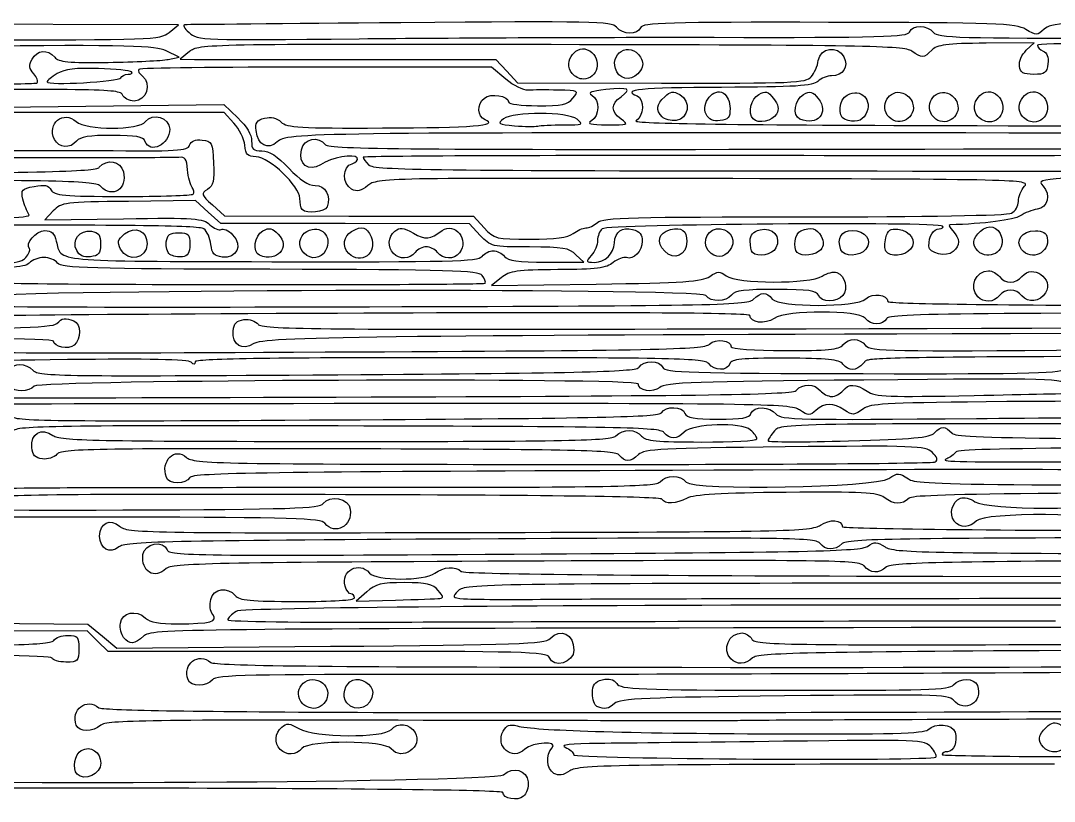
# Model space of a CAD drawing. Extents: x 25 to 242, y 39 to 365.
# Drawn here: x 73.5 to 131.8, y 74 to 118.1 of the extents above; entities that cross this region are included whole.
import ezdxf

# ---------------------------------------------------------------- set-up
doc = ezdxf.new("R2010")
doc.units = 0
doc.layers.add('Layer_1', color=7, linetype='CONTINUOUS')

msp = doc.modelspace()

# ---------------------------------------------------------------- linework, layer by layer
at = {"layer": 'Layer_1', "color": 7}
for points in [[(81.840763, 117.393583), (82.376413, 117.823383), (68.186063, 117.853483)], [(112.607119, 117.117463), (112.607119, 117.116973)], [(130.231019, 116.385523), (130.680149, 116.812313), (127.970279, 116.787313)], [(81.788283, 115.870613), (82.419113, 115.997473), (81.684703, 116.346873)], [(82.998453, 116.309933), (82.467173, 115.883643), (83.283513, 115.872443)], [(92.195243, 115.862343), (100.290639, 115.863343), (100.900869, 115.206783), (101.511099, 114.550203), (109.634699, 114.532903)], [(100.847329, 114.756983), (100.042499, 115.423573), (90.153993, 115.432573)], [(107.115439, 115.172333), (107.115079, 115.172323)], [(74.023863, 113.191583), (84.932513, 113.320513), (85.718223, 112.575943)], [(85.500923, 112.271983), (84.951213, 112.869063), (73.967783, 112.881863)], [(99.409279, 105.938293), (98.807309, 106.585943), (91.782133, 106.600743), (84.756943, 106.615543), (84.047123, 107.257853), (83.337303, 107.900203), (79.561483, 107.859903)], [(84.289003, 107.660793), (84.968423, 107.045983), (91.993603, 107.031183), (99.018789, 107.016383), (99.620749, 106.368713)], [(75.305553, 107.320553), (74.825433, 106.821473), (79.268843, 106.881173)], [(122.304249, 105.040963), (122.304569, 105.040963)], [(103.147389, 104.421603), (105.262689, 104.417603), (104.812919, 104.849483)], [(100.592849, 103.547963), (100.045669, 103.108913), (105.942839, 103.191013)], [(127.494459, 102.473913), (127.494459, 102.473763)], [(150.504409, 99.574773), (154.547579, 99.571773), (154.183269, 100.015103), (153.818959, 100.458443), (129.337209, 100.387843)], [(81.690413, 92.280743), (81.690413, 92.280123)], [(126.160489, 89.817173), (126.160489, 89.817463)], [(125.518159, 86.701793), (152.494309, 86.653793), (152.978959, 87.118213), (153.463599, 87.582613), (153.948499, 87.113083)], [(93.001439, 85.813613), (92.410191, 85.285293), (94.616889, 85.352993)], [(131.097199, 85.454103), (131.097199, 85.454323)], [(57.880803, 84.725893), (57.943403, 84.155633), (67.603593, 84.079033), (77.263793, 84.002433), (78.081843, 83.324913), (78.899903, 82.647373), (90.956983, 82.745373)], [(90.784213, 82.454293), (78.397693, 82.443993), (77.806843, 83.027453), (77.215993, 83.610893), (67.662773, 83.606893)], [(79.279583, 83.236493), (79.279553, 83.236253)], [(103.294649, 82.130853), (103.294659, 82.130503)], [(82.915653, 80.856543), (82.915653, 80.857673)]]:
    msp.add_lwpolyline(points, dxfattribs=at)
for points in [[(104.594619, 115.072723)], [(79.123303, 114.833363)], [(109.673089, 112.628523)], [(112.161359, 112.771953)], [(122.482659, 112.610583)], [(125.004349, 112.605583)], [(127.492549, 112.654583)], [(130.014239, 112.649583)], [(104.109209, 112.175313)], [(107.356749, 112.503833)], [(114.805169, 112.511983)], [(117.449429, 112.505983)], [(119.971119, 112.500983)], [(75.373083, 111.358793)], [(89.362043, 107.394553)], [(76.628493, 105.082093)], [(79.107573, 105.158893)], [(109.818099, 105.045083)], [(119.766149, 105.129213)], [(127.502519, 105.060763)], [(129.967819, 105.138263)], [(81.893243, 104.867353)], [(86.954873, 104.814553)], [(89.466413, 104.925073)], [(91.988103, 104.920073)], [(94.509779, 104.915093)], [(112.435349, 104.914623)], [(114.781649, 104.972523)], [(117.303329, 104.967523)], [(97.118919, 85.446293)], [(113.561359, 82.033203)], [(89.387143, 79.502503)], [(91.875333, 79.551503)], [(105.998379, 79.351383)], [(76.603373, 78.288743)], [(131.197719, 77.043113)], [(88.118203, 76.917923)], [(125.117259, 76.495163)], [(76.654183, 75.533723)], [(103.569969, 75.572093)]]:
    msp.add_lwpolyline(points, close=True, dxfattribs=at)
for points in [[(94.932609, 117.938993), (88.400093, 117.881193), (82.926623, 117.831623), (82.769333, 117.828873)], [(107.093269, 117.692093), (106.835089, 118.012843), (105.754349, 118.034773), (94.932609, 117.938993)], [(119.071419, 117.961633), (109.934969, 117.981033), (108.559019, 117.942033), (108.452859, 117.660993)], [(130.198209, 117.566473), (129.624659, 117.905823), (128.624409, 117.941343), (119.071419, 117.961633)], [(138.819569, 118.056983), (132.350929, 117.965583), (131.614319, 117.918683), (131.241439, 117.574473)], [(70.397723, 116.986963), (80.986913, 116.964463), (81.320743, 116.976263), (81.840763, 117.393583)], [(82.769333, 117.828873), (82.593643, 117.825873), (82.674133, 117.652913), (82.978083, 117.380543)], [(82.978083, 117.380543), (83.465253, 116.943943), (83.611693, 116.938723), (92.582761, 117.036963)], [(108.452859, 117.660993), (108.290639, 117.231483), (107.448519, 117.250743), (107.093269, 117.692093)], [(112.607119, 117.116973), (122.051929, 117.100373), (123.537729, 117.140673), (123.641969, 117.416703)], [(123.641969, 117.416703), (123.800829, 117.837343), (124.644479, 117.823353), (124.989779, 117.394503)], [(124.989779, 117.394503), (125.232449, 117.093023), (126.458149, 117.057803), (135.994449, 117.078223)], [(131.241439, 117.574473), (130.849259, 117.212443), (130.796579, 117.212013), (130.198209, 117.566473)], [(103.418019, 116.705223), (83.911053, 116.735723), (83.519543, 116.728123), (82.998453, 116.309933)], [(92.582761, 117.036963), (97.593239, 117.091863), (106.604199, 117.128063), (112.607119, 117.117463)], [(123.766089, 116.342313), (123.360219, 116.635323), (120.974989, 116.677863), (103.418019, 116.705223)], [(104.594619, 115.072723), (104.038539, 115.763563), (104.861749, 116.821233), (105.588399, 116.349553)], [(107.115079, 115.172323), (106.594299, 116.177173), (107.868039, 116.955463), (108.454199, 115.990553)], [(127.970279, 116.787313), (125.695909, 116.766313), (125.201129, 116.701813), (124.891509, 116.386013)], [(143.021959, 116.832293), (136.025199, 116.847193), (130.859279, 116.776393), (130.858939, 116.665713)], [(81.684703, 116.346873), (81.029533, 116.658583), (79.793913, 116.687363), (70.232793, 116.613623)], [(74.108783, 115.883733), (74.386473, 116.412003), (75.008473, 116.467503), (75.386573, 115.997733)], [(105.588399, 116.349553), (106.314509, 115.878203), (106.051799, 114.756773), (105.215689, 114.758553)], [(118.491259, 115.806873), (118.591159, 116.539853), (119.584079, 116.685853), (119.929989, 116.018423)], [(124.891509, 116.386013), (124.440819, 115.926313), (124.347349, 115.922673), (123.766089, 116.342313)], [(129.845039, 115.493693), (129.809039, 115.758553), (129.975199, 116.142423), (130.231019, 116.385523)], [(130.858939, 116.665713), (130.858669, 116.559883), (131.006339, 116.414693), (131.187219, 116.343053)], [(131.187219, 116.343053), (131.401689, 116.258053), (131.492279, 116.006293), (131.447639, 115.619183)], [(74.204383, 115.058063), (73.943723, 115.354983), (73.923353, 115.530913), (74.108783, 115.883733)], [(75.386573, 115.997733), (75.606543, 115.724463), (76.145793, 115.672083), (78.405913, 115.704413)], [(78.405913, 115.704413), (79.919263, 115.726013), (81.441323, 115.800813), (81.788283, 115.870613)], [(83.283513, 115.872443), (83.732493, 115.866443), (87.742773, 115.860843), (92.195243, 115.862343)], [(108.454199, 115.990553), (108.620619, 115.716603), (108.619969, 115.509673), (108.452199, 115.236433)], [(118.088089, 114.892003), (118.269479, 115.099003), (118.450909, 115.510703), (118.491259, 115.806873)], [(119.929989, 116.018423), (120.220409, 115.458053), (119.886389, 114.942053), (119.234039, 114.943443)], [(131.447639, 115.619183), (131.387439, 115.097383), (131.290199, 115.025753), (130.643689, 115.027133)], [(74.399513, 114.541913), (74.474413, 114.618313), (74.386513, 114.850523), (74.204383, 115.058063)], [(75.534123, 115.070543), (75.215693, 114.883183), (74.954983, 114.671033), (74.954753, 114.599093)], [(77.855293, 115.354493), (76.572143, 115.396193), (75.960513, 115.321393), (75.534123, 115.070543)], [(79.728453, 115.162863), (79.656453, 115.237063), (78.813503, 115.323323), (77.855293, 115.354493)], [(79.123303, 114.833363), (79.162203, 114.941123), (79.343683, 115.028973), (79.526683, 115.028583)], [(79.526683, 115.028583), (79.709683, 115.028323), (79.800483, 115.088583), (79.728453, 115.162863)], [(80.135983, 115.309773), (80.064783, 115.237073), (80.160483, 115.061653), (80.348613, 114.919843)], [(90.153993, 115.432573), (84.715313, 115.437573), (80.207213, 115.382373), (80.135983, 115.309773)], [(105.215689, 114.758553), (105.012839, 114.759083), (104.733359, 114.900353), (104.594619, 115.072723)], [(108.452199, 115.236433), (108.110069, 114.680393), (107.388329, 114.645773), (107.115439, 115.172333)], [(119.234039, 114.943443), (118.997249, 114.943973), (118.649279, 114.801983), (118.460779, 114.627983)], [(130.643689, 115.027133), (130.050349, 115.028133), (129.895989, 115.118533), (129.845039, 115.493693)], [(59.962893, 114.426443), (67.828183, 114.413643), (74.324673, 114.465543), (74.399513, 114.541913)], [(74.954753, 114.599093), (74.954223, 114.388083), (79.045643, 114.617993), (79.123303, 114.833363)], [(80.348613, 114.919843), (80.887963, 114.513363), (80.554243, 113.517913), (79.879113, 113.519353)], [(102.119599, 114.127943), (101.862509, 114.107343), (101.289979, 114.390353), (100.847329, 114.756983)], [(109.634699, 114.532903), (117.106169, 114.517003), (117.784769, 114.545903), (118.088089, 114.892003)], [(118.460779, 114.627983), (118.181039, 114.369733), (117.183479, 114.307883), (113.032029, 114.291303)], [(127.492549, 112.654583), (126.936469, 113.345423), (127.759679, 114.403103), (128.486329, 113.931413)], [(130.014239, 112.649583), (129.458159, 113.340433), (130.281369, 114.398103), (131.008009, 113.926413)], [(79.218873, 113.877193), (79.096723, 114.206603), (77.807243, 114.225693), (62.381633, 114.126513)], [(79.879113, 113.519353), (79.581793, 113.519883), (79.293373, 113.676313), (79.218873, 113.877193)], [(99.640839, 113.690763), (99.983889, 113.981193), (101.009889, 113.816073), (101.008809, 113.470603)], [(103.793219, 114.139043), (103.129819, 114.153643), (102.376689, 114.148043), (102.119599, 114.127943)], [(104.638189, 113.682473), (104.993129, 114.105173), (104.978479, 114.113083), (103.793219, 114.139043)], [(106.500579, 114.163523), (105.673019, 114.081723), (105.461749, 113.999053), (105.711579, 113.854893)], [(105.711579, 113.854893), (106.163989, 113.593863), (106.144799, 112.680113), (105.681079, 112.404703)], [(107.353839, 113.767243), (107.984549, 114.217843), (107.820489, 114.294053), (106.500579, 114.163523)], [(113.032029, 114.291303), (108.402829, 114.272803), (107.359849, 114.167953), (108.259779, 113.811513)], [(108.259779, 113.811513), (108.692739, 113.640033), (108.653529, 112.666453), (108.202879, 112.397663)], [(109.818229, 113.763223), (110.145279, 114.065123), (110.307789, 114.088893), (110.671779, 113.888033)], [(110.671779, 113.888033), (111.327389, 113.526283), (111.180439, 112.506883), (110.460479, 112.422163)], [(112.161359, 112.771953), (111.838759, 113.394403), (112.584799, 114.310053), (113.132909, 113.964383)], [(113.132909, 113.964383), (113.358669, 113.822003), (113.512279, 113.471653), (113.511129, 113.101723)], [(114.805169, 112.511983), (114.496149, 112.830493), (114.688959, 113.657363), (115.128129, 113.896993)], [(115.128129, 113.896993), (115.519009, 114.110293), (115.643999, 114.075983), (115.964929, 113.667343)], [(117.449429, 112.505983), (117.012889, 112.687753), (117.147369, 113.618033), (117.649819, 113.892203)], [(117.649819, 113.892203), (118.040699, 114.105503), (118.165689, 114.071193), (118.486619, 113.662553)], [(119.971119, 112.500983), (119.562699, 112.671033), (119.664199, 113.610383), (120.117739, 113.857863)], [(120.117739, 113.857863), (120.904309, 114.287103), (121.594889, 113.575293), (121.172129, 112.771063)], [(122.482659, 112.610583), (121.891699, 113.219703), (122.472659, 114.232663), (123.264609, 113.973133)], [(123.264609, 113.973133), (123.495169, 113.897533), (123.743129, 113.641943), (123.815649, 113.405163)], [(125.004349, 112.605583), (124.413389, 113.214713), (124.994349, 114.227673), (125.786299, 113.968143)], [(125.786299, 113.968143), (126.016859, 113.892543), (126.264819, 113.636943), (126.337329, 113.400163)], [(128.486329, 113.931413), (129.212439, 113.460063), (128.949729, 112.338633), (128.113619, 112.340413)], [(131.008009, 113.926413), (131.734129, 113.455073), (131.471419, 112.333633), (130.635309, 112.335413)], [(62.852453, 113.433283), (63.097393, 113.087803), (63.854813, 113.071413), (74.023863, 113.191583)], [(99.676939, 112.463503), (99.241049, 112.636153), (99.220509, 113.334903), (99.640839, 113.690763)], [(101.008809, 113.470603), (101.008539, 113.350563), (101.714219, 113.257753), (102.642569, 113.255783)], [(102.642569, 113.255783), (104.016949, 113.252783), (104.334469, 113.320783), (104.638189, 113.682473)], [(107.356839, 112.503833), (106.766949, 112.929683), (106.765969, 113.347213), (107.353839, 113.767243)], [(109.673089, 112.628523), (109.307809, 113.005033), (109.349439, 113.330483), (109.818229, 113.763223)], [(115.964929, 113.667343), (116.251459, 113.302463), (116.290309, 113.088163), (116.126449, 112.776433)], [(118.486619, 113.662553), (119.121399, 112.854223), (118.439419, 112.093763), (117.449429, 112.505983)], [(123.815649, 113.405163), (124.064599, 112.592163), (123.073619, 112.001453), (122.482659, 112.610583)], [(126.337329, 113.400163), (126.586289, 112.587163), (125.595299, 111.996453), (125.004349, 112.605583)], [(73.967783, 112.881863), (64.276683, 112.893163), (62.962793, 112.855363), (62.801173, 112.561273)], [(75.373083, 111.358863), (74.919393, 112.234243), (75.895013, 113.025863), (76.607983, 112.360843)], [(80.513223, 112.364843), (80.893413, 112.894803), (81.883163, 112.586133), (81.881143, 111.938203)], [(87.236893, 112.552393), (87.606463, 112.646593), (87.908883, 112.575893), (88.167413, 112.334773)], [(104.881029, 112.490023), (104.329179, 112.920203), (101.269409, 112.936103), (100.720039, 112.511623)], [(110.460479, 112.422163), (110.170609, 112.388063), (109.816289, 112.480963), (109.673089, 112.628523)], [(112.945229, 112.413243), (112.555109, 112.367843), (112.313479, 112.478443), (112.161359, 112.771953)], [(113.511129, 113.101723), (113.509129, 112.586203), (113.411929, 112.467513), (112.945229, 112.413243)], [(116.126449, 112.776433), (115.918479, 112.380813), (115.092759, 112.215533), (114.805169, 112.511983)], [(121.172129, 112.771063), (120.961959, 112.371213), (120.520919, 112.272053), (119.971119, 112.500983)], [(128.113619, 112.340413), (127.910769, 112.340943), (127.631289, 112.482223), (127.492549, 112.654583)], [(130.635309, 112.335413), (130.432459, 112.335943), (130.152969, 112.477223), (130.014239, 112.649583)], [(76.607983, 112.360843), (77.142903, 111.861913), (80.154643, 111.865043), (80.513223, 112.364843)], [(86.117423, 111.028353), (86.080723, 111.383953), (85.803263, 111.943583), (85.500923, 112.271983)], [(85.718223, 112.575943), (86.241693, 112.079883), (86.503353, 111.643293), (86.502183, 111.267883)], [(86.753413, 111.849363), (86.701913, 112.302793), (86.796313, 112.440033), (87.236893, 112.552393)], [(88.167413, 112.334773), (88.504703, 112.020173), (89.186983, 111.980233), (93.884259, 112.000233)], [(93.884259, 112.000233), (99.016569, 112.022033), (100.493319, 112.140163), (99.676939, 112.463503)], [(100.720039, 112.511623), (100.363259, 112.235963), (100.419529, 112.201523), (101.349269, 112.126613)], [(101.349269, 112.126613), (101.910839, 112.081313), (102.496339, 112.074313), (102.650379, 112.111113)], [(102.650379, 112.111113), (102.804419, 112.147813), (103.460889, 112.176713), (104.109209, 112.175313)], [(104.109209, 112.175313), (105.190759, 112.173313), (105.254399, 112.199013), (104.881029, 112.490023)], [(105.681079, 112.404703), (105.400719, 112.238183), (105.612679, 112.183653), (106.567699, 112.176643)], [(106.567699, 112.176643), (107.762789, 112.167643), (107.800479, 112.183643), (107.356749, 112.503833)], [(108.202879, 112.397663), (107.949759, 112.246713), (113.976909, 112.164313), (127.459279, 112.134373)], [(127.459279, 112.134373), (146.726489, 112.091273), (147.077549, 112.098273), (146.724059, 112.500943)], [(78.626083, 111.582933), (77.337573, 111.585933), (76.820193, 111.503233), (76.625493, 111.263993)], [(80.484013, 111.255803), (80.390813, 111.507233), (79.977103, 111.580073), (78.626083, 111.582933)], [(81.881143, 111.938203), (81.878143, 111.052623), (80.761643, 110.507153), (80.484013, 111.255803)], [(87.949603, 111.218333), (87.417633, 110.727273), (86.846713, 111.028453), (86.753413, 111.849363)], [(124.195049, 111.719533), (89.816173, 111.744833), (88.500253, 111.726533), (87.949603, 111.218333)], [(89.310503, 110.774113), (89.468623, 111.411583), (90.259903, 111.572093), (90.678813, 111.051653)], [(151.430909, 110.656343), (151.426909, 111.761003), (153.032509, 111.698313), (124.195049, 111.719533)], [(76.625493, 111.263993), (76.259993, 110.814943), (75.630233, 110.862613), (75.373083, 111.358793)], [(77.907693, 110.728743), (82.352793, 110.681343), (82.882883, 110.712743), (83.003383, 111.031923)], [(83.003383, 111.031923), (83.093683, 111.270893), (83.328253, 111.365163), (83.716743, 111.318503)], [(83.716743, 111.318503), (84.264513, 111.252703), (84.298783, 111.182843), (84.354553, 110.018303)], [(86.758113, 110.373403), (86.277753, 110.380403), (86.173313, 110.487203), (86.117423, 111.028353)], [(86.502183, 111.267883), (86.501183, 110.794793), (86.594483, 110.704233), (87.087093, 110.703183)], [(90.678813, 111.051653), (90.875323, 110.807523), (95.654899, 110.766883), (119.706679, 110.804823)], [(62.275473, 110.640043), (68.144533, 110.717943), (75.179033, 110.757853), (77.907693, 110.728743)], [(82.401503, 110.340453), (82.170263, 110.313053), (75.180493, 110.304253), (66.868693, 110.320753)], [(77.904603, 109.781303), (78.317783, 110.288933), (79.118913, 110.142203), (79.266333, 109.531873)], [(82.889303, 109.636783), (82.835003, 110.244013), (82.740363, 110.380543), (82.401503, 110.340453)], [(89.223903, 108.021733), (89.225903, 108.712083), (87.495453, 110.362593), (86.758113, 110.373403)], [(87.087093, 110.703183), (87.504813, 110.702383), (87.940143, 110.422153), (88.598803, 109.730373)], [(90.393453, 109.928973), (89.730693, 109.486053), (89.110973, 109.969673), (89.310503, 110.774113)], [(92.461721, 110.306133), (92.302383, 110.572203), (91.000783, 110.334833), (90.393453, 109.928973)], [(92.169573, 109.984373), (92.399623, 110.045473), (92.531081, 110.190303), (92.461721, 110.306133)], [(92.803499, 110.350233), (92.803299, 110.284533), (92.943189, 110.086423), (93.114369, 109.909983)], [(115.341509, 110.440433), (102.945809, 110.456433), (92.803709, 110.415833), (92.803499, 110.350233)], [(143.063519, 110.475133), (140.212109, 110.440033), (127.737199, 110.424433), (115.341509, 110.440433)], [(119.706679, 110.804823), (146.846429, 110.847623), (148.522429, 110.828723), (148.901869, 110.474783)], [(60.234363, 109.363593), (74.587183, 109.465113), (77.707273, 109.538863), (77.904603, 109.781303)], [(84.354553, 110.018303), (84.403453, 108.997823), (84.344553, 108.743913), (84.011543, 108.531633)], [(88.598803, 109.730373), (89.238383, 109.058643), (89.697333, 108.758453), (90.086013, 108.757623)], [(92.145073, 108.551543), (91.601263, 108.851623), (91.618173, 109.837783), (92.169573, 109.984373)], [(93.114369, 109.909983), (93.386819, 109.629153), (96.700899, 109.587243), (119.702099, 109.573683)], [(79.266333, 109.531873), (79.503443, 108.550233), (78.662423, 108.006463), (77.985773, 108.703923)], [(83.147073, 108.646823), (83.042343, 108.776923), (82.926343, 109.222403), (82.889303, 109.636783)], [(112.040959, 109.143363), (93.988299, 109.181763), (93.590589, 109.173563), (93.071949, 108.757473)], [(130.131209, 108.710913), (130.469069, 109.091633), (129.891299, 109.105443), (112.040959, 109.143363)], [(119.702099, 109.573683), (142.791409, 109.560083), (146.022379, 109.519883), (146.339509, 109.234363)], [(132.371849, 109.168263), (131.032149, 109.060273), (130.896209, 109.009913), (131.173329, 108.724263)], [(77.985773, 108.703923), (77.674823, 109.024433), (76.132503, 109.056273), (60.897833, 109.056683)], [(73.595613, 107.975743), (73.472603, 108.511653), (73.523413, 108.570193), (74.227473, 108.704053)], [(74.227473, 108.704053), (74.821143, 108.816923), (75.036083, 108.770353), (75.184453, 108.496623)], [(83.198773, 108.268783), (83.275073, 108.346583), (83.251773, 108.516713), (83.147073, 108.646823)], [(84.011543, 108.531633), (83.630403, 108.288863), (83.644773, 108.243773), (84.289003, 107.660793)], [(90.086013, 108.757623), (90.669143, 108.756623), (90.996323, 108.171763), (90.761643, 107.550343)], [(93.071949, 108.757473), (92.667161, 108.432663), (92.448521, 108.384103), (92.145073, 108.551543)], [(129.780769, 107.857353), (129.781559, 108.110513), (129.939249, 108.494603), (130.131209, 108.710913)], [(131.173329, 108.724263), (131.639539, 108.243733), (131.453579, 107.500443), (130.845449, 107.413733)], [(73.935443, 107.123223), (73.822113, 107.271583), (73.669193, 107.655223), (73.595613, 107.975743)], [(75.184453, 108.496623), (75.350743, 108.189853), (75.878843, 108.142553), (79.217933, 108.135463)], [(79.217933, 108.135463), (81.331103, 108.131463), (83.122483, 108.190963), (83.198773, 108.268783)], [(89.362043, 107.394503), (89.285243, 107.473603), (89.223073, 107.755913), (89.223903, 108.021733)], [(79.561483, 107.859903), (75.919743, 107.821103), (75.768633, 107.801903), (75.305553, 107.320553)], [(90.761643, 107.550343), (90.646053, 107.244303), (89.618753, 107.129943), (89.362043, 107.394553)], [(129.400569, 107.190453), (129.608889, 107.304123), (129.779979, 107.604233), (129.780769, 107.857353)], [(130.845449, 107.413733), (130.564849, 107.373733), (130.134209, 107.206593), (129.888459, 107.042363)], [(64.396733, 106.863193), (72.161613, 106.855193), (74.099633, 106.908293), (73.935443, 107.123223)], [(79.268843, 106.881173), (83.350663, 106.936073), (83.747083, 106.908373), (84.140343, 106.541793)], [(106.023919, 106.671713), (106.315369, 106.940743), (108.045779, 106.987303), (117.693959, 106.985663)], [(117.693959, 106.985663), (124.509109, 106.985663), (129.172699, 107.066063), (129.400569, 107.190453)], [(129.888459, 107.042363), (129.536399, 106.807103), (127.819039, 106.586573), (125.926479, 106.533623)], [(83.804903, 106.308903), (83.555543, 106.496813), (79.311873, 106.543273), (66.959653, 106.493343)], [(73.963193, 105.182893), (73.697773, 105.456473), (74.331313, 106.206533), (74.826903, 106.205473)], [(74.826903, 106.205473), (75.214023, 106.205473), (75.374473, 106.058073), (75.477063, 105.611563)], [(76.628493, 105.082093), (76.327473, 105.662933), (76.790483, 106.265603), (77.461943, 106.166943)], [(79.332513, 106.017153), (79.922023, 106.504093), (80.602403, 106.202333), (80.600073, 105.454963)], [(84.206853, 105.421353), (84.169153, 105.771353), (83.988233, 106.170733), (83.804903, 106.308903)], [(84.140343, 106.541793), (84.375793, 106.322313), (84.665703, 106.204043), (84.784573, 106.278953)], [(84.784573, 106.278953), (84.903453, 106.353853), (85.194843, 106.215053), (85.432103, 105.970583)], [(86.954873, 104.814553), (86.524903, 104.993573), (86.651663, 105.925993), (87.142383, 106.193753)], [(87.142383, 106.193753), (87.509523, 106.394093), (87.662803, 106.361443), (88.003473, 106.010283)], [(89.623173, 106.166073), (90.409753, 106.595303), (91.100323, 105.883503), (90.677573, 105.079273)], [(92.146273, 106.161843), (92.762469, 106.498103), (92.987789, 106.434203), (93.245219, 105.850273)], [(94.592879, 106.178323), (94.869729, 106.412663), (95.042839, 106.394143), (95.631739, 106.067173)], [(95.631739, 106.067173), (96.334289, 105.677073), (96.551229, 105.696173), (97.256169, 106.210313)], [(97.256169, 106.210313), (97.969059, 106.730243), (98.812319, 105.662043), (98.242069, 104.961423)], [(99.620749, 106.368713), (100.208559, 105.736273), (100.269979, 105.721093), (102.232299, 105.723633)], [(104.650769, 106.041683), (104.875659, 106.215203), (105.199629, 106.356863), (105.370699, 106.356483)], [(105.370699, 106.356483), (105.541769, 106.356483), (105.835719, 106.497963), (106.023919, 106.671713)], [(106.294799, 106.311903), (106.148689, 106.188213), (106.028529, 105.888333), (106.027779, 105.645553)], [(125.499189, 106.461923), (125.257089, 106.711453), (106.594569, 106.565643), (106.294799, 106.311903)], [(106.978729, 105.516963), (107.026029, 106.147783), (107.405729, 106.423583), (108.010669, 106.266503)], [(108.010669, 106.266503), (108.400039, 106.165383), (108.550539, 105.984243), (108.549389, 105.618033)], [(109.818099, 105.045083), (109.318759, 105.559803), (109.457959, 106.087803), (110.138759, 106.261423)], [(110.138759, 106.261423), (110.786459, 106.426603), (111.073029, 106.218923), (111.071059, 105.585783)], [(112.435349, 104.914623), (111.904209, 105.314933), (112.103129, 106.216923), (112.742669, 106.308103)], [(112.742669, 106.308103), (113.387889, 106.400103), (113.873329, 105.798033), (113.589429, 105.257943)], [(114.643559, 105.615113), (114.644559, 105.975103), (114.800419, 106.153333), (115.203609, 106.256173)], [(115.203609, 106.256173), (115.911379, 106.436673), (116.423679, 105.847183), (116.097809, 105.227263)], [(117.303339, 104.967523), (117.036679, 105.242373), (117.168539, 106.071573), (117.499489, 106.200933)], [(117.499489, 106.200933), (118.085509, 106.429983), (118.407779, 106.340923), (118.644289, 105.884593)], [(119.766149, 105.129263), (119.525229, 105.778943), (119.783249, 106.219133), (120.404319, 106.217813)], [(120.404319, 106.217813), (121.157819, 106.214813), (121.569629, 105.646493), (121.171149, 105.156913)], [(122.301569, 105.808673), (122.408169, 106.238463), (122.547299, 106.334403), (122.984589, 106.279793)], [(122.984589, 106.279793), (123.705739, 106.189693), (124.067809, 105.612643), (123.692519, 105.151553)], [(124.729429, 105.332393), (124.731429, 105.889473), (124.985079, 106.314973), (125.315359, 106.314263)], [(125.315359, 106.314263), (125.495619, 106.314263), (125.578349, 106.380363), (125.499189, 106.461923)], [(125.926479, 106.533623), (125.831579, 106.530623), (125.901979, 106.376123), (126.083019, 106.189513)], [(126.083019, 106.189513), (126.496019, 105.763793), (126.500849, 105.363933), (126.097119, 105.022143)], [(127.643709, 106.174233), (128.101559, 106.596883), (128.654919, 106.445033), (128.838229, 105.846443)], [(129.967819, 105.138263), (129.572399, 105.629543), (129.987819, 106.197493), (130.741249, 106.195903)], [(130.741249, 106.195903), (131.156189, 106.195903), (131.368349, 106.073003), (131.417449, 105.807053)], [(75.477063, 105.611563), (75.749603, 104.425363), (75.164203, 104.481033), (87.636713, 104.454543)], [(77.461943, 106.166943), (77.876193, 106.106043), (77.974893, 105.966753), (77.973273, 105.445133)], [(79.107573, 105.158893), (78.899993, 105.559423), (78.933583, 105.687643), (79.332513, 106.017153)], [(81.685293, 105.569293), (81.743293, 105.980793), (81.883653, 106.083163), (82.388233, 106.082103)], [(82.388233, 106.082103), (82.948613, 106.082103), (83.018433, 106.008903), (83.016643, 105.434353)], [(85.432103, 105.970583), (86.020553, 105.364023), (85.667183, 104.617153), (84.839013, 104.717063)], [(88.003473, 106.010283), (88.721643, 105.270033), (87.956473, 104.397463), (86.954873, 104.814553)], [(89.466413, 104.925073), (89.089393, 105.313693), (89.165523, 105.916363), (89.623173, 106.166073)], [(91.988103, 104.920073), (91.610663, 105.309123), (91.687393, 105.911443), (92.146273, 106.161843)], [(93.245219, 105.850273), (93.640029, 104.954653), (92.658861, 104.228663), (91.988103, 104.920073)], [(94.509779, 104.915073), (94.160449, 105.275143), (94.197859, 105.843893), (94.592879, 106.178323)], [(102.187189, 105.285993), (100.043789, 105.290993), (100.002249, 105.300293), (99.409279, 105.938293)], [(102.232299, 105.723633), (103.665409, 105.726633), (104.359169, 105.816733), (104.650769, 106.041683)], [(106.027779, 105.645553), (106.026979, 105.402743), (105.869349, 105.027113), (105.677389, 104.810823)], [(108.549389, 105.618033), (108.547389, 105.044203), (108.066149, 104.537923), (107.660439, 104.683213)], [(114.781649, 104.972523), (114.704849, 105.051723), (114.642709, 105.340873), (114.643559, 105.615113)], [(118.644289, 105.884593), (118.815549, 105.554133), (118.810219, 105.359763), (118.623589, 105.130503)], [(122.304569, 105.040963), (122.229469, 105.166373), (122.228269, 105.511843), (122.301569, 105.808673)], [(127.502519, 105.060763), (127.148659, 105.425523), (127.190559, 105.755903), (127.643709, 106.174233)], [(128.838229, 105.846443), (129.084879, 105.040973), (128.089659, 104.455583), (127.502519, 105.060763)], [(131.417449, 105.807053), (131.576019, 104.948213), (130.514849, 104.458653), (129.967819, 105.138263)], [(73.752983, 104.682433), (73.935783, 104.888433), (74.030383, 105.113623), (73.963193, 105.182893)], [(77.407293, 104.733163), (77.020923, 104.688263), (76.775673, 104.798163), (76.628493, 105.082093)], [(77.973273, 105.445133), (77.971273, 104.904133), (77.879273, 104.788063), (77.407293, 104.733163)], [(80.600073, 105.454963), (80.597073, 104.609383), (79.504703, 104.392633), (79.107573, 105.158893)], [(81.893243, 104.867353), (81.738983, 104.970643), (81.645403, 105.286503), (81.685293, 105.569293)], [(83.016643, 105.434353), (83.014643, 104.949983), (82.909243, 104.774373), (82.594173, 104.733763)], [(84.839013, 104.717063), (84.389513, 104.771263), (84.261583, 104.913803), (84.206853, 105.421353)], [(90.677573, 105.079273), (90.431603, 104.611353), (89.843433, 104.536453), (89.466413, 104.925073)], [(96.360229, 105.298953), (96.157379, 105.298953), (95.873229, 105.154543), (95.728799, 104.977093)], [(96.989639, 104.974423), (96.846309, 105.152483), (96.563079, 105.298503), (96.360229, 105.298953)], [(99.510649, 104.752513), (99.655089, 104.929973), (99.939229, 105.074803), (100.142089, 105.074383)], [(100.142089, 105.074383), (100.344939, 105.074383), (100.628169, 104.927913), (100.771499, 104.749843)], [(104.812919, 104.849483), (104.423179, 105.223713), (104.072669, 105.281973), (102.187189, 105.285993)], [(105.860569, 104.416403), (106.456079, 104.416403), (106.931169, 104.882763), (106.978729, 105.516963)], [(111.071059, 105.585783), (111.069059, 104.807333), (110.349749, 104.497083), (109.818099, 105.045083)], [(113.589429, 105.257943), (113.314829, 104.735553), (112.854629, 104.598653), (112.435349, 104.914623)], [(116.097809, 105.227263), (115.893949, 104.839403), (115.066189, 104.679233), (114.781649, 104.972523)], [(118.623589, 105.130503), (118.364799, 104.812553), (117.551109, 104.712123), (117.303329, 104.967523)], [(121.171149, 105.156913), (120.824659, 104.731223), (119.920369, 104.713443), (119.766149, 105.129213)], [(123.692519, 105.151553), (123.378479, 104.765743), (122.510489, 104.696583), (122.304249, 105.040963)], [(126.097119, 105.022143), (125.709449, 104.693953), (124.728139, 104.916543), (124.729429, 105.332393)], [(68.214663, 104.291773), (72.875543, 104.306273), (73.455413, 104.347073), (73.752983, 104.682433)], [(74.778073, 104.697323), (74.495023, 104.697323), (74.121143, 104.553283), (73.947223, 104.375913)], [(75.553293, 104.372473), (75.409963, 104.550563), (75.061113, 104.696713), (74.778073, 104.697323)], [(82.594173, 104.733763), (82.362923, 104.703963), (82.047503, 104.764063), (81.893243, 104.867353)], [(87.636713, 104.454543), (97.701529, 104.433143), (99.283019, 104.472843), (99.510649, 104.752513)], [(95.728799, 104.977093), (95.412579, 104.588573), (94.854069, 104.560163), (94.509779, 104.915093)], [(98.242069, 104.961423), (97.913169, 104.557323), (97.320419, 104.563493), (96.989639, 104.974423)], [(100.771499, 104.749843), (100.971559, 104.501323), (101.523489, 104.425043), (103.147389, 104.421603)], [(105.677389, 104.810823), (105.348009, 104.439633), (105.358309, 104.417463), (105.860569, 104.416403)], [(107.660439, 104.683213), (107.512249, 104.736313), (107.175259, 104.609013), (106.911569, 104.400453)], [(73.947223, 104.375913), (73.683103, 104.106513), (72.770423, 104.055213), (68.407513, 104.064473)], [(87.530303, 104.023833), (77.372073, 104.045533), (75.779233, 104.091733), (75.553293, 104.372473)], [(99.511499, 103.669973), (99.280049, 103.957493), (97.771079, 104.002083), (87.530303, 104.023833)], [(103.786079, 104.004103), (101.459659, 103.989003), (101.073929, 103.934003), (100.592849, 103.547963)], [(106.911569, 104.400453), (106.515679, 104.087313), (105.971029, 104.018233), (103.786079, 104.004103)], [(112.359999, 103.620673), (112.818919, 103.927373), (112.927619, 103.931083), (113.285379, 103.652173)], [(118.712899, 103.640773), (118.982049, 103.820663), (119.353649, 103.907843), (119.538679, 103.834583)], [(127.494459, 102.473763), (126.975159, 103.009043), (127.362289, 103.939213), (128.103719, 103.937653)], [(128.103719, 103.937653), (128.297599, 103.937653), (128.573509, 103.791203), (128.716829, 103.613143)], [(129.986129, 103.621143), (130.574969, 104.344593), (131.806479, 103.485753), (131.318199, 102.692163)], [(70.222463, 103.521263), (70.657963, 103.227153), (72.466283, 103.183893), (85.149353, 103.164073)], [(99.678499, 103.241273), (99.732299, 103.296073), (99.657099, 103.489053), (99.511499, 103.669973)], [(105.942839, 103.191013), (110.914819, 103.260313), (111.921589, 103.327693), (112.359999, 103.620673)], [(113.285379, 103.652173), (113.872259, 103.194623), (118.032559, 103.185153), (118.712899, 103.640773)], [(119.538679, 103.834583), (119.997489, 103.652843), (120.189269, 102.926793), (119.879109, 102.545743)], [(128.716829, 103.613143), (129.053699, 103.194623), (129.642119, 103.198193), (129.986129, 103.621143)], [(112.134699, 102.544793), (111.776349, 102.989983), (70.723783, 102.871183), (70.375503, 102.423913)], [(85.149353, 103.164073), (93.086599, 103.151873), (99.624709, 103.186273), (99.678499, 103.241273)], [(116.109239, 102.887213), (114.353749, 102.891213), (113.786979, 102.819613), (113.583289, 102.569393)], [(114.808589, 102.317333), (115.284679, 102.756803), (115.558539, 102.764373), (115.894229, 102.347333)], [(118.492519, 102.558943), (118.396119, 102.818763), (117.927239, 102.883353), (116.109239, 102.887213)], [(121.168729, 102.355333), (121.548359, 102.705773), (122.409429, 102.602693), (122.408189, 102.206933)], [(129.982699, 102.523013), (129.641329, 102.947113), (129.052949, 102.953203), (128.713469, 102.536013)], [(131.318199, 102.692163), (131.011509, 102.193743), (130.318409, 102.105953), (129.982699, 102.523013)], [(91.232883, 101.906383), (112.400399, 101.957683), (114.457869, 101.993583), (114.808589, 102.317333)], [(113.583289, 102.569393), (113.254959, 102.165983), (112.450559, 102.152273), (112.134699, 102.544793)], [(115.894229, 102.347333), (116.282249, 101.865263), (120.644989, 101.872063), (121.168729, 102.355333)], [(119.879109, 102.545743), (119.546649, 102.137283), (118.645719, 102.145903), (118.492519, 102.558943)], [(122.408189, 102.206933), (122.407659, 102.078823), (128.674129, 101.993513), (139.113769, 101.979573)], [(128.713469, 102.536013), (128.397259, 102.147503), (127.838749, 102.119083), (127.494459, 102.473913)], [(91.357633, 101.537343), (71.878223, 101.451943), (68.029863, 101.386293), (67.751403, 101.134803)], [(67.894163, 102.096013), (68.003543, 101.913363), (74.005543, 101.864583), (91.232883, 101.906383)], [(114.630479, 101.416723), (114.631009, 101.569573), (107.332889, 101.607403), (91.357633, 101.537343)], [(121.144379, 101.258933), (120.761839, 101.734183), (116.712139, 101.728733), (115.998779, 101.251933)], [(155.171909, 101.561273), (126.522379, 101.572673), (122.503719, 101.535073), (122.349239, 101.253933)], [(62.788223, 100.566723), (72.758173, 100.650723), (75.275373, 100.728383), (75.501613, 100.959123)], [(75.501613, 100.959123), (75.815903, 101.279693), (75.985963, 101.306973), (76.471593, 101.114623)], [(76.471593, 101.114623), (76.887603, 100.949863), (76.902043, 100.090603), (76.494593, 99.745693)], [(85.457963, 100.540953), (85.508863, 100.980503), (85.655003, 101.134073), (86.068433, 101.182463)], [(86.068433, 101.182463), (86.367383, 101.217463), (86.728433, 101.101363), (86.870773, 100.924523)], [(109.967559, 100.655123), (154.523049, 100.756803), (153.548999, 100.745323), (154.194689, 101.176803)], [(115.998779, 101.251933), (115.476169, 100.902683), (114.629189, 101.004653), (114.630479, 101.416723)], [(122.349239, 101.253933), (122.122369, 100.841103), (121.478559, 100.843773), (121.144379, 101.258933)], [(86.621353, 99.829803), (86.002233, 99.387473), (85.369183, 99.774403), (85.457963, 100.540953)], [(129.337209, 100.387843), (93.319379, 100.284073), (87.144243, 100.203373), (86.621353, 99.829803)], [(86.870773, 100.924523), (87.098033, 100.642183), (89.912803, 100.609353), (109.967559, 100.655123)], [(75.329423, 99.969553), (75.330213, 100.252183), (50.389573, 100.291893), (50.218283, 100.009553)], [(76.494593, 99.745693), (76.169403, 99.470393), (75.328373, 99.631973), (75.329423, 99.969553)], [(90.658133, 99.357073), (109.551079, 99.447373), (112.019519, 99.497113), (112.341609, 99.794423)], [(112.341609, 99.794423), (112.713289, 100.137543), (113.575449, 100.032183), (113.574239, 99.643803)], [(119.878839, 99.752673), (120.223339, 100.175903), (120.808149, 100.161883), (121.162339, 99.721873)], [(69.050843, 99.612103), (69.316043, 99.282613), (70.976463, 99.263013), (90.658133, 99.357073)], [(113.574239, 99.643803), (113.573969, 99.528833), (114.866349, 99.440123), (116.594919, 99.436443)], [(116.594919, 99.436443), (119.024169, 99.431443), (119.667689, 99.493243), (119.878839, 99.752673)], [(121.162339, 99.721873), (121.420579, 99.401043), (122.550259, 99.379163), (133.953419, 99.474073)], [(76.106883, 98.926453), (70.707863, 98.862753), (69.269503, 98.785723), (69.004183, 98.546173)], [(72.878653, 98.346173), (73.040283, 98.774163), (73.738493, 98.755873), (74.168733, 98.312373)], [(83.093653, 98.782893), (82.949383, 98.931593), (80.612623, 98.979613), (76.106883, 98.926453)], [(83.311163, 98.798293), (83.310633, 98.633823), (83.243063, 98.629113), (83.093653, 98.782893)], [(97.673659, 99.035273), (87.326143, 99.035273), (83.311703, 98.970173), (83.311163, 98.798293)], [(112.303209, 98.700923), (112.066319, 98.995223), (110.377789, 99.033793), (97.673659, 99.035273)], [(108.380099, 98.502163), (108.603529, 98.907873), (109.559639, 98.894403), (109.712069, 98.483363)], [(113.495269, 98.689323), (113.336669, 98.269403), (112.645089, 98.276073), (112.303209, 98.700923)], [(116.616059, 99.005893), (114.144289, 99.010893), (113.595799, 98.955493), (113.495269, 98.689323)], [(119.875479, 98.675773), (119.666119, 98.935883), (119.025319, 99.000793), (116.616059, 99.005893)], [(184.390506, 99.142633), (118.096649, 99.111233), (121.452249, 99.133633), (121.050279, 98.723373)], [(121.050279, 98.723373), (120.601439, 98.265613), (120.218129, 98.250063), (119.875479, 98.675773)], [(74.168733, 98.312373), (74.485073, 97.986303), (75.885313, 97.967063), (91.362113, 98.076313)], [(91.362113, 98.076313), (105.619779, 98.176983), (108.237089, 98.242473), (108.380099, 98.502163)], [(109.712069, 98.483363), (109.816609, 98.201453), (111.269679, 98.156863), (121.026319, 98.136153)], [(121.026319, 98.136153), (130.882679, 98.115253), (132.253079, 98.152253), (132.492089, 98.445873)], [(108.314169, 97.554003), (108.315169, 97.905823), (74.584803, 97.779643), (74.238593, 97.426503)], [(109.536949, 97.361363), (109.161599, 97.025393), (108.312939, 97.159083), (108.314169, 97.554003)], [(121.059199, 97.775013), (111.642329, 97.693213), (109.835149, 97.628273), (109.536949, 97.361363)], [(117.267259, 97.198153), (117.575799, 97.591673), (118.282969, 97.577543), (118.609929, 97.171353)], [(119.870779, 97.168683), (120.209029, 97.584263), (120.599929, 97.575983), (121.246199, 97.139483)], [(132.596029, 97.452613), (132.237559, 97.860943), (131.931039, 97.869523), (121.059199, 97.775013)], [(65.242743, 97.057873), (65.485093, 96.756783), (68.131343, 96.731673), (91.272773, 96.811043)], [(74.238593, 97.426503), (73.923653, 97.105293), (73.085863, 97.073683), (72.904703, 97.376103)], [(91.272773, 96.811043), (112.880249, 96.885143), (117.070779, 96.947543), (117.267259, 97.198153)], [(118.609929, 97.171353), (118.753259, 96.993293), (119.036489, 96.847243), (119.239349, 96.846813)], [(119.239349, 96.846813), (119.442199, 96.846813), (119.726339, 96.991223), (119.870779, 97.168683)], [(121.246199, 97.139483), (121.704319, 96.830103), (122.412859, 96.802323), (127.279649, 96.903023)], [(127.279649, 96.903023), (130.312559, 96.965823), (132.832339, 97.020763), (132.879159, 97.025133)], [(91.170953, 96.441523), (65.918183, 96.422723), (65.454333, 96.414823), (65.157203, 96.000623)], [(117.433949, 96.087983), (116.917659, 96.436683), (115.228239, 96.459433), (91.170953, 96.441523)], [(109.632929, 95.927453), (109.861009, 96.320833), (110.815369, 96.296253), (110.964849, 95.893153)], [(114.689219, 95.885243), (114.851899, 96.315953), (115.751879, 96.295133), (116.108249, 95.852443)], [(119.967009, 96.075283), (119.322979, 96.510233), (118.843619, 96.507563), (118.365739, 96.066283)], [(162.562425, 96.614493), (122.237599, 96.585293), (121.646729, 96.578893), (121.063129, 96.159883)], [(72.931643, 95.750683), (73.041413, 95.454693), (74.993543, 95.430963), (91.259243, 95.527743)], [(91.259243, 95.527743), (106.232549, 95.616843), (109.493969, 95.687793), (109.632929, 95.927453)], [(110.964849, 95.893153), (111.058149, 95.641643), (111.472119, 95.568853), (112.826029, 95.565993)], [(112.826029, 95.565993), (114.179939, 95.562993), (114.594389, 95.634093), (114.689219, 95.885243)], [(116.108249, 95.852443), (116.367809, 95.529963), (117.364589, 95.508323), (127.428339, 95.606483)], [(118.365739, 96.066283), (118.013989, 95.741583), (117.944719, 95.743193), (117.433949, 96.087983)], [(121.063129, 96.159883), (120.515209, 95.766553), (120.433519, 95.760233), (119.967009, 96.075283)], [(127.428339, 95.606483), (133.497849, 95.665683), (149.065989, 95.693283), (162.024215, 95.667883)], [(91.390353, 95.180933), (75.534983, 95.214633), (73.231763, 95.177933), (73.002053, 94.896793)], [(74.089793, 93.964203), (74.003693, 94.750493), (74.643003, 95.114083), (75.290163, 94.646903)], [(109.776639, 94.818693), (109.548689, 95.101873), (107.245719, 95.147253), (91.390353, 95.180933)], [(114.662849, 94.951343), (114.147029, 95.399313), (111.391879, 95.315413), (110.923309, 94.837493)], [(146.019409, 95.291303), (116.659969, 95.336903), (116.377959, 95.333203), (116.020449, 94.907503)], [(125.041609, 94.786033), (125.442859, 95.195293), (125.637169, 95.191693), (126.048909, 94.767233)], [(75.290163, 94.646903), (75.696753, 94.353373), (77.595163, 94.313183), (91.233243, 94.309293)], [(91.233243, 94.309293), (104.470049, 94.305293), (106.763979, 94.350293), (107.054119, 94.618173)], [(107.054119, 94.618173), (107.492709, 95.023033), (108.183999, 95.017213), (108.515119, 94.605773)], [(108.515119, 94.605773), (108.725399, 94.344553), (109.379449, 94.280733), (111.902099, 94.275363)], [(110.923309, 94.837493), (110.501259, 94.407043), (110.113049, 94.400613), (109.776639, 94.818693)], [(115.029039, 94.450813), (115.029309, 94.550953), (114.864569, 94.776193), (114.662849, 94.951343)], [(116.020449, 94.907503), (115.821959, 94.671093), (115.659369, 94.417813), (115.659139, 94.344623)], [(120.191939, 94.337623), (123.813639, 94.438003), (124.788789, 94.528173), (125.041609, 94.786033)], [(126.048909, 94.767233), (126.348149, 94.458773), (130.250739, 94.423373), (167.198035, 94.393743)], [(74.696253, 93.320123), (74.283133, 93.370223), (74.137963, 93.524433), (74.089793, 93.964203)], [(81.690413, 92.280123), (81.348043, 93.203333), (82.177343, 94.017273), (82.835203, 93.403683)], [(116.613359, 93.999703), (109.654439, 93.927403), (108.677249, 93.875723), (108.337519, 93.562083)], [(111.902099, 94.275363), (113.621599, 94.271363), (115.028729, 94.350663), (115.029039, 94.450813)], [(115.659139, 94.344623), (115.658909, 94.271423), (117.698669, 94.268123), (120.191939, 94.337623)], [(124.918169, 93.695383), (124.531629, 94.055933), (123.977249, 94.076253), (116.613359, 93.999703)], [(167.253005, 94.060313), (134.866519, 94.008613), (126.436959, 93.939503), (126.269369, 93.724343)], [(75.510853, 93.587723), (75.359793, 93.402143), (74.998503, 93.283453), (74.696253, 93.320123)], [(91.386323, 93.888083), (77.546323, 93.917483), (75.751623, 93.883083), (75.510853, 93.587723)], [(82.835203, 93.403683), (83.215323, 93.049113), (84.509573, 93.025063), (104.035869, 93.009773)], [(107.250919, 93.531183), (107.023559, 93.813653), (105.000189, 93.859163), (91.386323, 93.888083)], [(108.337519, 93.562083), (107.860479, 93.121743), (107.586769, 93.113963), (107.250919, 93.531183)], [(125.082039, 93.151263), (125.261409, 93.264323), (125.214959, 93.418553), (124.918169, 93.695383)], [(126.269369, 93.724343), (126.153329, 93.575363), (125.916359, 93.397193), (125.742779, 93.328453)], [(104.035869, 93.009773), (115.473579, 93.000773), (124.944349, 93.064473), (125.082039, 93.151263)], [(125.742779, 93.328453), (125.339609, 93.168773), (126.002519, 93.151073), (132.247649, 93.154883)], [(83.017693, 92.270643), (82.796783, 91.873823), (81.838553, 91.880673), (81.690413, 92.280743)], [(110.251369, 92.672863), (87.289763, 92.589163), (83.161073, 92.528193), (83.017693, 92.270643)], [(109.566339, 92.028613), (109.895549, 92.433083), (110.696699, 92.427473), (111.025979, 92.018313)], [(137.588769, 92.386803), (137.328569, 92.753833), (136.072649, 92.766953), (110.251369, 92.672863)], [(111.025979, 92.018313), (111.423109, 91.524943), (121.708309, 91.708673), (122.477739, 92.222893)], [(122.477739, 92.222893), (122.973769, 92.554383), (123.045769, 92.552563), (123.575369, 92.194893)], [(123.575369, 92.194893), (124.114189, 91.830983), (126.021439, 91.814313), (162.253175, 91.856933)], [(71.699463, 91.923103), (71.860363, 91.723203), (72.441413, 91.651843), (73.668253, 91.681323)], [(73.668253, 91.681323), (74.625543, 91.704323), (83.037073, 91.721623), (92.360543, 91.719823)], [(92.360543, 91.719823), (106.891059, 91.716823), (109.348569, 91.761023), (109.566339, 92.028613)], [(90.656103, 91.304083), (74.135113, 91.339183), (71.748833, 91.303953), (71.518973, 91.021533)], [(90.537123, 90.803143), (90.905363, 91.316493), (91.992693, 91.088603), (92.074793, 90.480883)], [(109.659809, 91.048233), (109.575209, 91.189493), (103.012429, 91.277833), (90.656103, 91.304083)], [(111.081089, 91.108233), (110.454569, 90.776833), (109.837939, 90.750803), (109.659809, 91.048233)], [(116.673169, 91.432973), (113.037049, 91.398973), (111.457319, 91.307223), (111.081089, 91.108233)], [(122.208589, 91.142753), (121.810109, 91.430433), (120.990889, 91.473403), (116.673169, 91.432973)], [(123.617879, 91.104353), (123.186199, 90.714363), (122.786889, 90.725263), (122.208589, 91.142753)], [(162.196615, 91.473473), (129.886409, 91.415573), (123.898939, 91.358253), (123.617879, 91.104353)], [(126.160489, 89.817463), (125.852709, 90.199843), (126.049009, 90.925063), (126.508959, 91.104853)], [(126.508959, 91.104853), (126.694429, 91.177353), (127.065489, 91.088453), (127.333509, 90.907523)], [(67.903523, 90.662493), (68.094373, 90.465773), (70.824883, 90.412673), (79.230613, 90.442283)], [(79.230613, 90.442283), (88.771883, 90.475883), (90.338223, 90.525883), (90.537123, 90.803143)], [(92.074793, 90.480883), (92.203253, 89.530073), (91.207163, 88.980353), (90.637733, 89.687793)], [(127.333509, 90.907523), (128.054279, 90.420743), (134.651389, 90.411723), (135.127029, 90.896923)], [(79.182833, 90.035323), (69.426193, 90.055923), (67.972863, 90.017623), (67.866563, 89.736183)], [(77.921873, 88.960753), (77.923873, 89.702413), (78.535733, 90.003983), (79.055083, 89.519583)], [(90.637733, 89.687793), (90.412063, 89.968173), (88.876963, 90.014743), (79.182833, 90.035323)], [(118.609209, 89.583903), (119.137579, 89.945823), (119.848099, 89.894813), (119.846859, 89.495103)], [(135.059659, 89.793873), (134.876569, 90.287583), (127.812889, 90.316553), (127.412989, 89.825173)], [(79.055083, 89.519583), (79.454793, 89.146753), (80.377823, 89.130273), (98.767079, 89.168003)], [(98.767079, 89.168003), (116.724349, 89.204803), (118.097779, 89.233603), (118.609209, 89.583903)], [(119.846859, 89.495103), (119.846589, 89.383483), (128.585339, 89.284133), (140.656759, 89.258463)], [(127.412989, 89.825173), (127.079649, 89.415653), (126.486879, 89.411993), (126.160489, 89.817173)], [(79.010913, 88.349963), (78.524703, 87.913423), (77.919673, 88.252763), (77.921873, 88.960753)], [(98.843129, 88.801103), (81.487943, 88.703903), (79.350963, 88.655323), (79.010913, 88.349963)], [(80.371673, 87.920233), (80.460173, 88.546313), (81.523933, 88.757263), (81.734133, 88.190453)], [(118.568939, 88.568743), (118.320489, 88.877383), (116.434809, 88.899613), (98.843129, 88.801103)], [(139.984999, 88.873293), (122.997429, 88.854993), (120.124269, 88.807393), (119.833589, 88.539043)], [(81.734133, 88.190453), (81.858293, 87.855673), (83.250353, 87.838473), (101.326989, 87.948643)], [(101.326989, 87.948643), (117.951779, 88.049983), (120.855349, 88.113483), (121.260929, 88.384523)], [(119.833589, 88.539043), (119.392119, 88.131533), (118.911819, 88.142803), (118.568939, 88.568743)], [(121.260929, 88.384523), (121.682989, 88.666593), (121.793329, 88.662833), (122.255579, 88.350623)], [(122.255579, 88.350623), (122.725409, 88.033303), (124.506599, 87.996423), (140.740219, 87.967843)], [(81.677753, 87.130613), (81.044393, 86.484603), (80.237623, 86.972363), (80.371673, 87.920233)], [(101.398069, 87.548813), (84.307683, 87.472713), (81.964403, 87.422973), (81.677753, 87.130613)], [(91.779253, 86.140663), (91.514833, 87.004133), (92.586161, 87.582883), (93.150679, 86.881553)], [(121.077199, 87.282263), (120.816589, 87.606043), (119.188949, 87.628083), (101.398069, 87.548813)], [(140.766799, 87.603513), (125.805419, 87.535813), (122.620089, 87.470273), (122.344929, 87.224763)], [(96.840489, 86.866753), (97.320399, 87.237043), (98.021219, 87.286653), (98.326509, 86.971983)], [(98.326509, 86.971983), (98.472059, 86.821933), (107.298619, 86.734253), (125.518159, 86.701793)], [(122.344929, 87.224763), (121.901679, 86.829263), (121.424409, 86.850903), (121.077199, 87.282263)], [(93.150679, 86.881553), (93.509499, 86.435753), (96.267509, 86.424773), (96.840489, 86.866753)], [(84.195533, 85.389513), (84.350393, 86.013853), (85.152123, 86.138393), (85.581593, 85.604833)], [(92.110453, 85.698703), (92.002663, 85.698923), (91.853623, 85.897833), (91.779253, 86.140663)], [(95.124459, 86.338703), (93.797599, 86.341703), (93.513599, 86.271303), (93.001439, 85.813613)], [(97.035239, 85.903703), (96.722259, 86.260203), (96.389349, 86.336013), (95.124459, 86.338703)], [(97.118939, 85.446323), (97.348549, 85.466423), (97.329919, 85.568033), (97.035239, 85.903703)], [(98.178819, 85.888713), (97.806619, 85.509093), (97.815799, 85.494303), (98.464619, 85.428503)], [(125.586349, 86.309533), (99.774179, 86.282233), (98.546149, 86.263333), (98.178819, 85.888713)], [(152.711849, 86.061623), (152.628949, 86.285113), (147.432549, 86.332613), (125.586349, 86.309533)], [(84.305033, 84.545543), (84.169783, 84.713553), (84.121053, 85.089213), (84.195533, 85.389513)], [(85.581593, 85.604833), (85.792563, 85.342733), (86.457603, 85.279793), (89.073633, 85.274213)], [(157.899455, 84.766003), (157.544405, 85.207113), (86.315313, 85.158883), (85.631393, 84.717103)], [(89.073633, 85.274213), (91.087843, 85.270213), (92.305333, 85.348513), (92.305753, 85.482803)], [(92.305753, 85.482803), (92.306013, 85.601343), (92.218253, 85.698473), (92.110453, 85.698703)], [(94.616889, 85.352993), (95.830569, 85.390193), (96.956479, 85.432193), (97.118919, 85.446293)], [(98.464619, 85.428503), (98.833319, 85.391103), (101.215449, 85.380303), (103.758239, 85.404403)], [(103.758239, 85.404403), (106.301039, 85.428503), (118.603569, 85.451003), (131.097199, 85.454103)], [(131.097199, 85.454323), (149.984429, 85.459323), (153.871589, 85.509723), (154.161209, 85.754933)], [(79.098733, 84.044633), (79.185533, 84.658493), (79.992373, 84.828153), (80.513463, 84.342113)], [(85.631393, 84.717103), (85.370813, 84.548773), (85.157373, 84.332683), (85.157073, 84.236933)], [(79.279553, 83.236253), (79.141483, 83.407783), (79.060113, 83.771563), (79.098733, 84.044633)], [(80.513463, 84.342113), (80.773753, 84.099323), (81.291673, 84.005323), (82.333853, 84.011723)], [(82.333853, 84.011723), (84.203133, 84.023123), (84.632013, 84.139333), (84.305033, 84.545543)], [(85.157073, 84.236933), (85.156803, 84.141133), (89.341053, 84.084533), (94.455459, 84.111123)], [(94.455459, 84.111123), (99.569869, 84.137723), (116.408219, 84.172923), (131.874019, 84.189423)], [(120.477169, 83.791773), (82.124493, 83.732073), (80.833563, 83.717173), (80.412503, 83.326893)], [(103.345679, 83.181593), (103.948289, 83.796243), (104.697719, 83.433213), (104.694899, 82.528043)], [(113.561359, 82.033303), (113.036349, 82.574453), (113.430699, 83.498753), (114.185909, 83.497133)], [(114.185909, 83.497133), (114.388199, 83.497133), (114.639449, 83.338203), (114.744229, 83.144893)], [(160.376485, 83.518293), (160.133655, 83.819973), (156.155175, 83.847253), (120.477169, 83.791773)], [(62.198023, 82.679083), (72.827073, 82.759683), (75.201273, 82.830453), (75.339713, 83.070673)], [(75.339713, 83.070673), (75.432613, 83.231903), (75.787663, 83.363243), (76.128653, 83.362533)], [(76.128653, 83.362533), (76.697113, 83.362533), (76.748443, 83.298533), (76.746283, 82.607063)], [(80.412503, 83.326893), (79.890133, 82.842763), (79.614213, 82.820743), (79.279583, 83.236493)], [(90.956983, 82.745373), (101.537019, 82.831373), (103.054689, 82.884803), (103.345679, 83.181593)], [(114.744229, 83.144893), (114.918689, 82.823053), (116.512329, 82.798313), (133.661779, 82.851443)], [(75.236633, 82.077743), (75.188733, 82.226543), (70.881633, 82.306183), (62.138543, 82.319963)], [(76.746283, 82.607063), (76.744283, 81.892373), (76.706383, 81.853033), (76.025953, 81.854483)], [(82.915653, 80.857673), (82.588113, 81.740903), (83.504853, 82.435063), (84.206383, 81.835013)], [(103.294659, 82.130503), (103.184449, 82.427653), (101.798879, 82.463533), (90.784213, 82.454293)], [(104.694899, 82.528043), (104.692899, 81.812133), (103.534659, 81.483653), (103.294649, 82.130853)], [(133.813979, 82.513393), (117.718579, 82.425093), (115.074209, 82.366493), (114.776639, 82.091803)], [(76.025953, 81.854483), (75.631063, 81.854483), (75.275873, 81.955793), (75.236633, 82.077743)], [(84.206383, 81.835013), (84.426263, 81.646943), (90.382283, 81.578133), (107.887459, 81.561463)], [(107.887459, 81.561463), (139.511749, 81.531363), (147.342739, 81.628663), (147.807289, 82.057443)], [(114.776639, 82.091803), (114.358619, 81.705943), (113.900309, 81.683823), (113.561359, 82.033203)], [(97.090009, 81.152143), (86.401053, 81.166143), (84.513653, 81.122443), (84.297233, 80.856543)], [(89.387143, 79.502503), (88.719493, 80.190683), (89.552813, 81.217373), (90.399713, 80.750073)], [(128.473989, 81.235243), (118.109189, 81.180543), (103.986399, 81.143243), (97.090009, 81.152143)], [(147.663649, 80.979423), (147.346939, 81.305893), (145.794869, 81.326583), (128.473989, 81.235243)], [(84.297233, 80.856543), (83.969793, 80.454253), (83.064983, 80.454993), (82.915653, 80.856543)], [(90.399713, 80.750073), (91.114273, 80.355763), (90.799963, 79.240943), (89.974723, 79.242713)], [(91.875333, 79.551503), (91.571663, 79.928773), (91.761803, 80.658313), (92.209403, 80.833253)], [(92.209403, 80.833253), (92.661081, 81.009783), (93.341189, 80.588433), (93.339769, 80.132903)], [(105.737989, 80.084903), (105.739989, 80.580943), (105.854729, 80.738533), (106.298429, 80.851673)], [(106.298429, 80.851673), (106.694979, 80.952793), (106.930019, 80.890973), (107.108969, 80.638603)], [(107.108969, 80.638603), (107.336419, 80.317763), (108.263329, 80.281173), (116.610829, 80.263443)], [(116.610829, 80.263443), (124.576539, 80.246543), (125.897109, 80.288543), (126.123259, 80.566423)], [(127.471369, 80.533223), (127.824689, 79.580463), (126.743049, 78.931283), (126.110859, 79.716673)], [(126.123259, 80.566423), (126.473289, 80.996453), (127.307189, 80.975913), (127.471369, 80.533223)], [(93.339769, 80.132903), (93.337769, 79.322433), (92.369113, 78.938073), (91.875333, 79.551503)], [(105.998379, 79.351353), (105.854099, 79.411453), (105.736919, 79.741533), (105.737989, 80.084903)], [(116.589059, 79.948263), (108.833759, 79.860863), (107.281779, 79.792523), (106.992679, 79.525663)], [(126.110859, 79.716673), (125.870949, 80.014753), (124.800449, 80.040783), (116.589059, 79.948263)], [(76.603373, 78.288833), (76.280023, 79.160793), (77.190233, 79.868243), (77.878263, 79.279723)], [(89.974723, 79.242713), (89.789803, 79.242713), (89.525393, 79.360003), (89.387143, 79.502503)], [(106.992679, 79.525663), (106.636619, 79.197003), (106.448419, 79.163983), (105.998379, 79.351383)], [(77.878263, 79.279723), (78.199743, 79.004773), (97.874919, 78.930663), (133.683709, 79.069593)], [(77.986423, 78.291743), (77.548593, 77.887563), (76.752793, 77.885873), (76.603373, 78.288743)], [(96.181099, 78.565583), (80.771713, 78.601783), (78.281663, 78.565583), (77.986423, 78.291743)], [(88.118233, 76.917853), (87.767163, 77.279723), (87.806913, 77.847173), (88.207033, 78.185953)], [(88.207033, 78.185953), (88.490963, 78.426293), (88.644763, 78.412993), (89.169443, 78.102553)], [(94.392399, 78.056853), (94.730699, 78.472483), (95.423249, 78.381733), (95.726819, 77.882013)], [(114.349029, 78.552083), (114.175619, 78.536483), (106.000049, 78.541983), (96.181099, 78.565583)], [(100.707329, 77.961663), (100.886269, 78.302073), (101.059499, 78.365393), (101.495509, 78.249693)], [(101.495509, 78.249693), (102.470259, 77.991063), (107.468859, 77.837283), (116.069879, 77.801353)], [(135.435319, 78.641283), (124.011279, 78.607883), (114.522449, 78.567783), (114.349029, 78.552083)], [(124.675919, 78.035273), (125.086629, 78.454183), (126.067479, 78.368223), (126.210629, 77.900783)], [(131.351859, 78.168513), (131.674129, 78.466013), (131.844199, 78.492653), (132.192829, 78.300273)], [(132.192829, 78.300273), (132.922209, 77.897793), (132.622319, 76.781513), (131.785299, 76.783283)], [(89.169443, 78.102553), (90.033373, 77.591403), (93.985379, 77.556853), (94.392399, 78.056853)], [(95.726819, 77.882013), (96.210149, 77.086383), (94.973289, 76.232793), (94.388969, 76.958723)], [(101.924689, 76.932993), (101.196339, 76.260633), (100.238579, 77.069943), (100.707329, 77.961663)], [(116.069879, 77.801353), (122.482089, 77.774553), (124.473399, 77.828653), (124.675919, 78.035273)], [(126.210629, 77.900783), (126.371739, 77.374663), (126.142229, 76.793243), (125.773809, 76.794033)], [(131.197719, 77.043113), (130.841349, 77.410433), (130.886319, 77.738753), (131.351859, 78.168513)], [(76.891433, 76.871963), (77.411703, 77.155853), (77.988953, 76.777363), (77.987013, 76.153723)], [(94.388969, 76.958723), (94.003879, 77.437143), (89.724003, 77.455053), (89.337223, 76.979923)], [(103.458889, 77.013793), (103.860999, 77.423923), (102.371529, 77.345473), (101.924689, 76.932993)], [(106.149489, 77.264143), (104.479399, 77.250343), (103.878679, 77.183943), (104.204999, 77.048583)], [(104.204999, 77.048583), (104.464719, 76.940853), (104.676899, 76.752653), (104.676519, 76.630313)], [(116.519269, 77.382203), (112.145069, 77.328103), (107.478669, 77.274993), (106.149489, 77.264143)], [(124.858729, 77.053083), (124.483089, 77.468723), (124.251139, 77.477873), (116.519269, 77.382203)], [(125.117259, 76.495163), (125.187559, 76.566863), (125.071259, 76.817953), (124.858729, 77.053083)], [(131.785299, 76.783283), (131.600379, 76.783283), (131.335959, 76.900603), (131.197719, 77.043113)], [(76.654183, 75.533723), (76.375563, 75.820903), (76.526613, 76.672883), (76.891433, 76.871963)], [(89.337223, 76.979923), (89.021003, 76.591413), (88.462493, 76.562993), (88.118203, 76.917923)], [(103.569969, 75.572023), (103.148709, 75.817663), (103.085859, 76.633323), (103.458889, 77.013793)], [(104.676519, 76.630313), (104.675729, 76.389593), (124.882729, 76.255973), (125.117259, 76.495163)], [(125.480559, 76.633033), (125.480289, 76.544133), (132.974279, 76.488013), (142.133919, 76.508283)], [(125.773809, 76.794033), (125.612809, 76.794033), (125.480849, 76.721933), (125.480559, 76.633033)], [(77.987013, 76.153723), (77.985013, 75.533033), (77.068483, 75.106663), (76.654183, 75.533723)], [(100.715439, 75.489673), (101.262839, 75.979373), (102.035109, 75.764603), (102.108109, 75.102383)], [(131.818369, 76.097583), (107.046719, 76.085183), (104.949669, 76.056283), (104.463539, 75.721073)], [(62.709723, 75.339893), (62.878963, 74.883513), (100.202279, 75.030603), (100.715439, 75.489673)], [(104.463539, 75.721073), (104.081449, 75.457633), (103.836379, 75.416783), (103.569969, 75.572093)], [(81.895903, 74.732813), (65.457293, 74.767713), (63.081293, 74.732813), (62.851453, 74.450073)], [(100.677129, 74.491983), (100.677389, 74.614753), (93.372299, 74.708443), (81.895903, 74.732813)], [(102.108109, 75.102383), (102.141909, 74.795883), (102.027109, 74.424513), (101.852949, 74.277123)], [(101.852949, 74.277123), (101.519509, 73.994833), (100.676049, 74.148953), (100.677129, 74.491983)]]:
    msp.add_open_spline(points, degree=3, dxfattribs=at)

doc.saveas('drawing.dxf')
